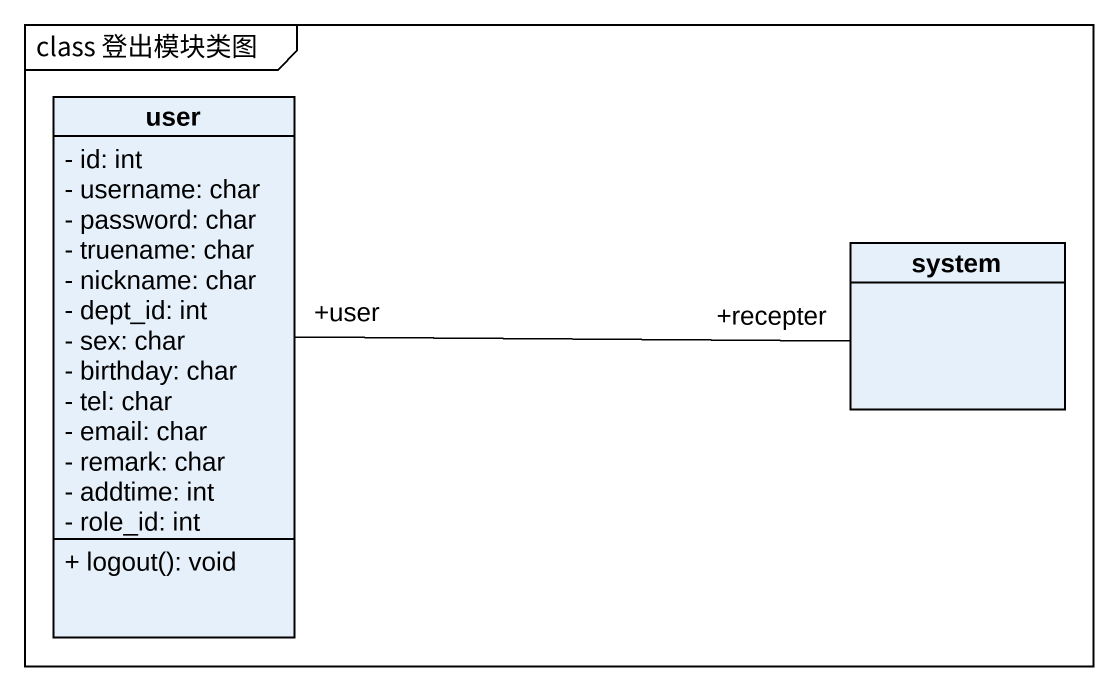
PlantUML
@startuml
mainframe class 登出模块类图
hide circle
hide empty members
skinparam classAttributeIconSize 0
class user {
  - id: int
  - username: char
  - password: char
  - truename: char
  - nickname: char
  - dept_id: int
  - sex: char
  - birthday: char
  - tel: char
  - email: char
  - remark: char
  - addtime: int
  - role_id: int
  + logout(): void
}
class system
user "+user" -right- "+recepter" system
@enduml
